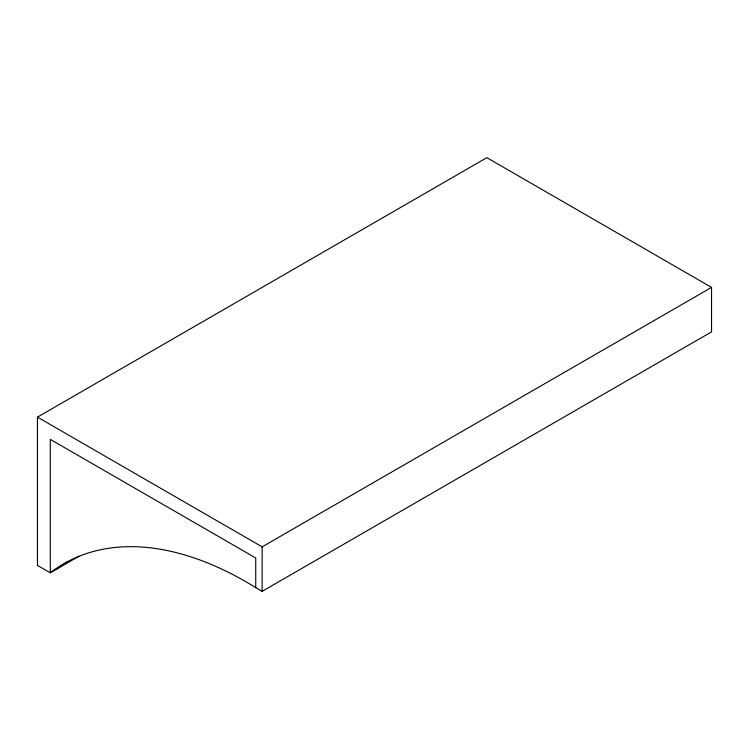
<?xml version="1.0" encoding="UTF-8"?>
<svg xmlns="http://www.w3.org/2000/svg" width="749" height="749" viewBox="0 0 749 749"><rect width="100%" height="100%" fill="white"/><g stroke="black" fill="none" stroke-linecap="round" stroke-linejoin="round"><path stroke-width="1.12" d="M37.45 417.127L486.85 157.665L711.55 287.391L711.55 331.873L262.15 591.336L255.727 587.628A364.304 210.329 60 0 0 50.286 572.798L37.45 565.392L37.45 417.127L262.15 546.854L711.55 287.391M78.991 556.226L50.286 572.798L50.286 439.363L255.727 557.977L255.727 587.628M262.15 546.854L262.15 591.336M56.709 569.1A364.304 210.329 60 0 1 67.887 561.422"/></g></svg>
